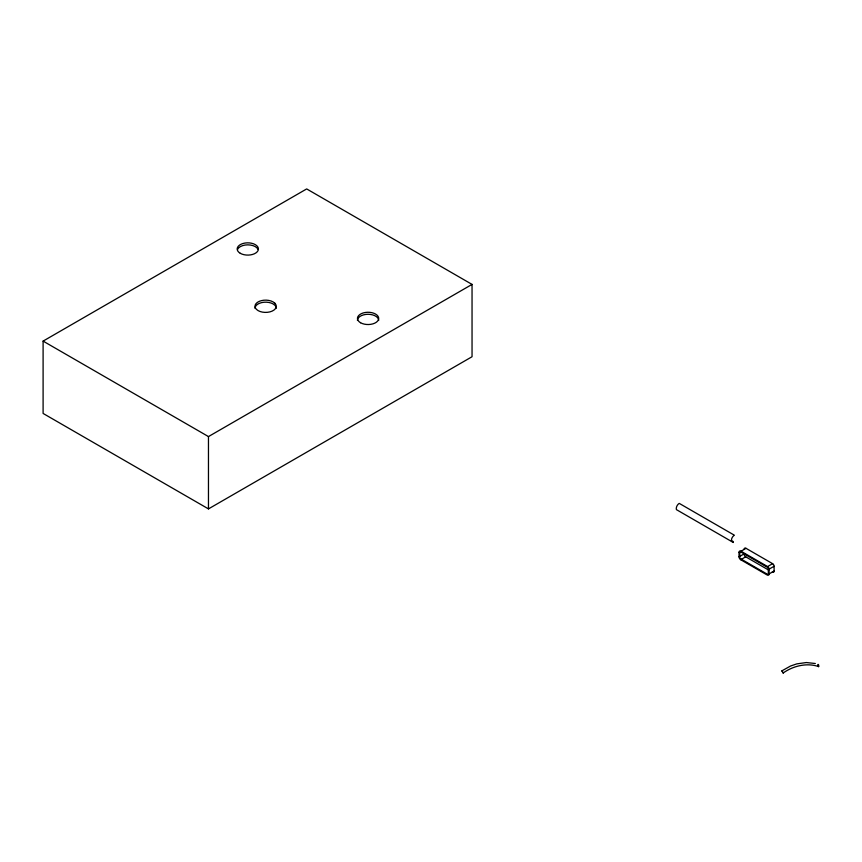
<?xml version="1.0" encoding="UTF-8"?>
<svg xmlns="http://www.w3.org/2000/svg" width="862" height="862" viewBox="0 0 862 862"><rect width="100%" height="100%" fill="white"/><g stroke="black" fill="none" stroke-linecap="round" stroke-linejoin="round"><path stroke-width="1.29" d="M731.407 540.528L731.687 538.75A4.213 2.435 -60 0 1 734.381 535.216L679.256 503.386A4.213 2.435 -60 0 0 676.562 506.921L676.304 508.138A4.213 2.435 -60 0 0 676.487 509.668L733.357 542.51L733.163 541.541L731.407 540.528L731.601 541.498M817.575 665.119C818.566 662.339 819.622 668.589 817.747 666.024M818.684 666.606A35.213 27.444 -28.4 0 0 783.17 673.006L781.931 670.841L790.562 666.014L796.768 663.891L806.326 662.544L815.344 663.514M783.224 673.071L781.931 670.841M43.1 341.104L306.678 188.929L472.042 284.406L472.042 356.728L208.464 508.903L43.1 413.437L43.1 341.104L208.464 436.581L472.042 284.406M774.098 571.032L769.087 573.92A2.672 1.541 60 0 1 767.202 575.019L740.706 559.718A2.37 1.368 60 0 1 739.025 556.809L739.025 552.37L746.029 548.329L772.611 563.673A2.112 1.218 60 0 1 774.098 566.259L774.098 571.032A2.672 1.541 60 0 1 772.212 572.12M739.025 556.809L744.035 553.921A2.37 1.368 60 0 0 745.716 556.82L768.753 570.127M740.706 559.718L745.716 556.82M739.025 552.37A2.812 1.627 60 0 1 741.018 551.217L767.6 566.56L772.611 563.673M769.087 573.92L769.087 569.157L774.098 566.259M208.464 436.581L208.464 508.903M237.535 249.398A10.635 6.142 0 0 1 247.793 244.851A10.635 6.142 0 0 1 258.061 249.398M254.99 308.294A10.635 6.142 0 0 1 261.552 302.627A10.635 6.142 0 0 1 273.135 303.952L274.827 305.223A10.635 6.142 0 0 1 276.249 308.294M357.428 320.427A10.635 6.142 0 0 1 368.063 314.285A10.635 6.142 0 0 1 378.687 320.427M744.035 549.471A2.812 1.627 60 0 1 746.029 548.329M767.6 566.56A2.112 1.218 60 0 1 769.087 569.157M767.6 567.433L741.018 552.089A1.756 1.013 60 0 0 739.779 552.801L739.779 557.251A1.304 0.754 60 0 0 740.706 558.845L767.202 574.146A1.616 0.927 60 0 0 768.344 573.489L768.333 568.608L767.6 567.433M274.827 303.198L273.135 301.926A10.635 6.142 0 0 0 259.15 301.398A10.635 6.142 0 0 0 256.413 309.339L258.104 310.611A10.635 6.142 0 0 0 272.09 311.139A10.635 6.142 0 0 0 274.827 303.198M240.282 253.309A10.635 6.142 0 0 0 258.061 250.551A10.635 6.142 0 0 0 245.045 243.041A10.635 6.142 0 0 0 240.282 253.309M360.542 322.733A10.635 6.142 0 0 0 378.332 319.985A10.635 6.142 0 0 0 365.305 312.475A10.635 6.142 0 0 0 360.542 322.733"/></g></svg>
